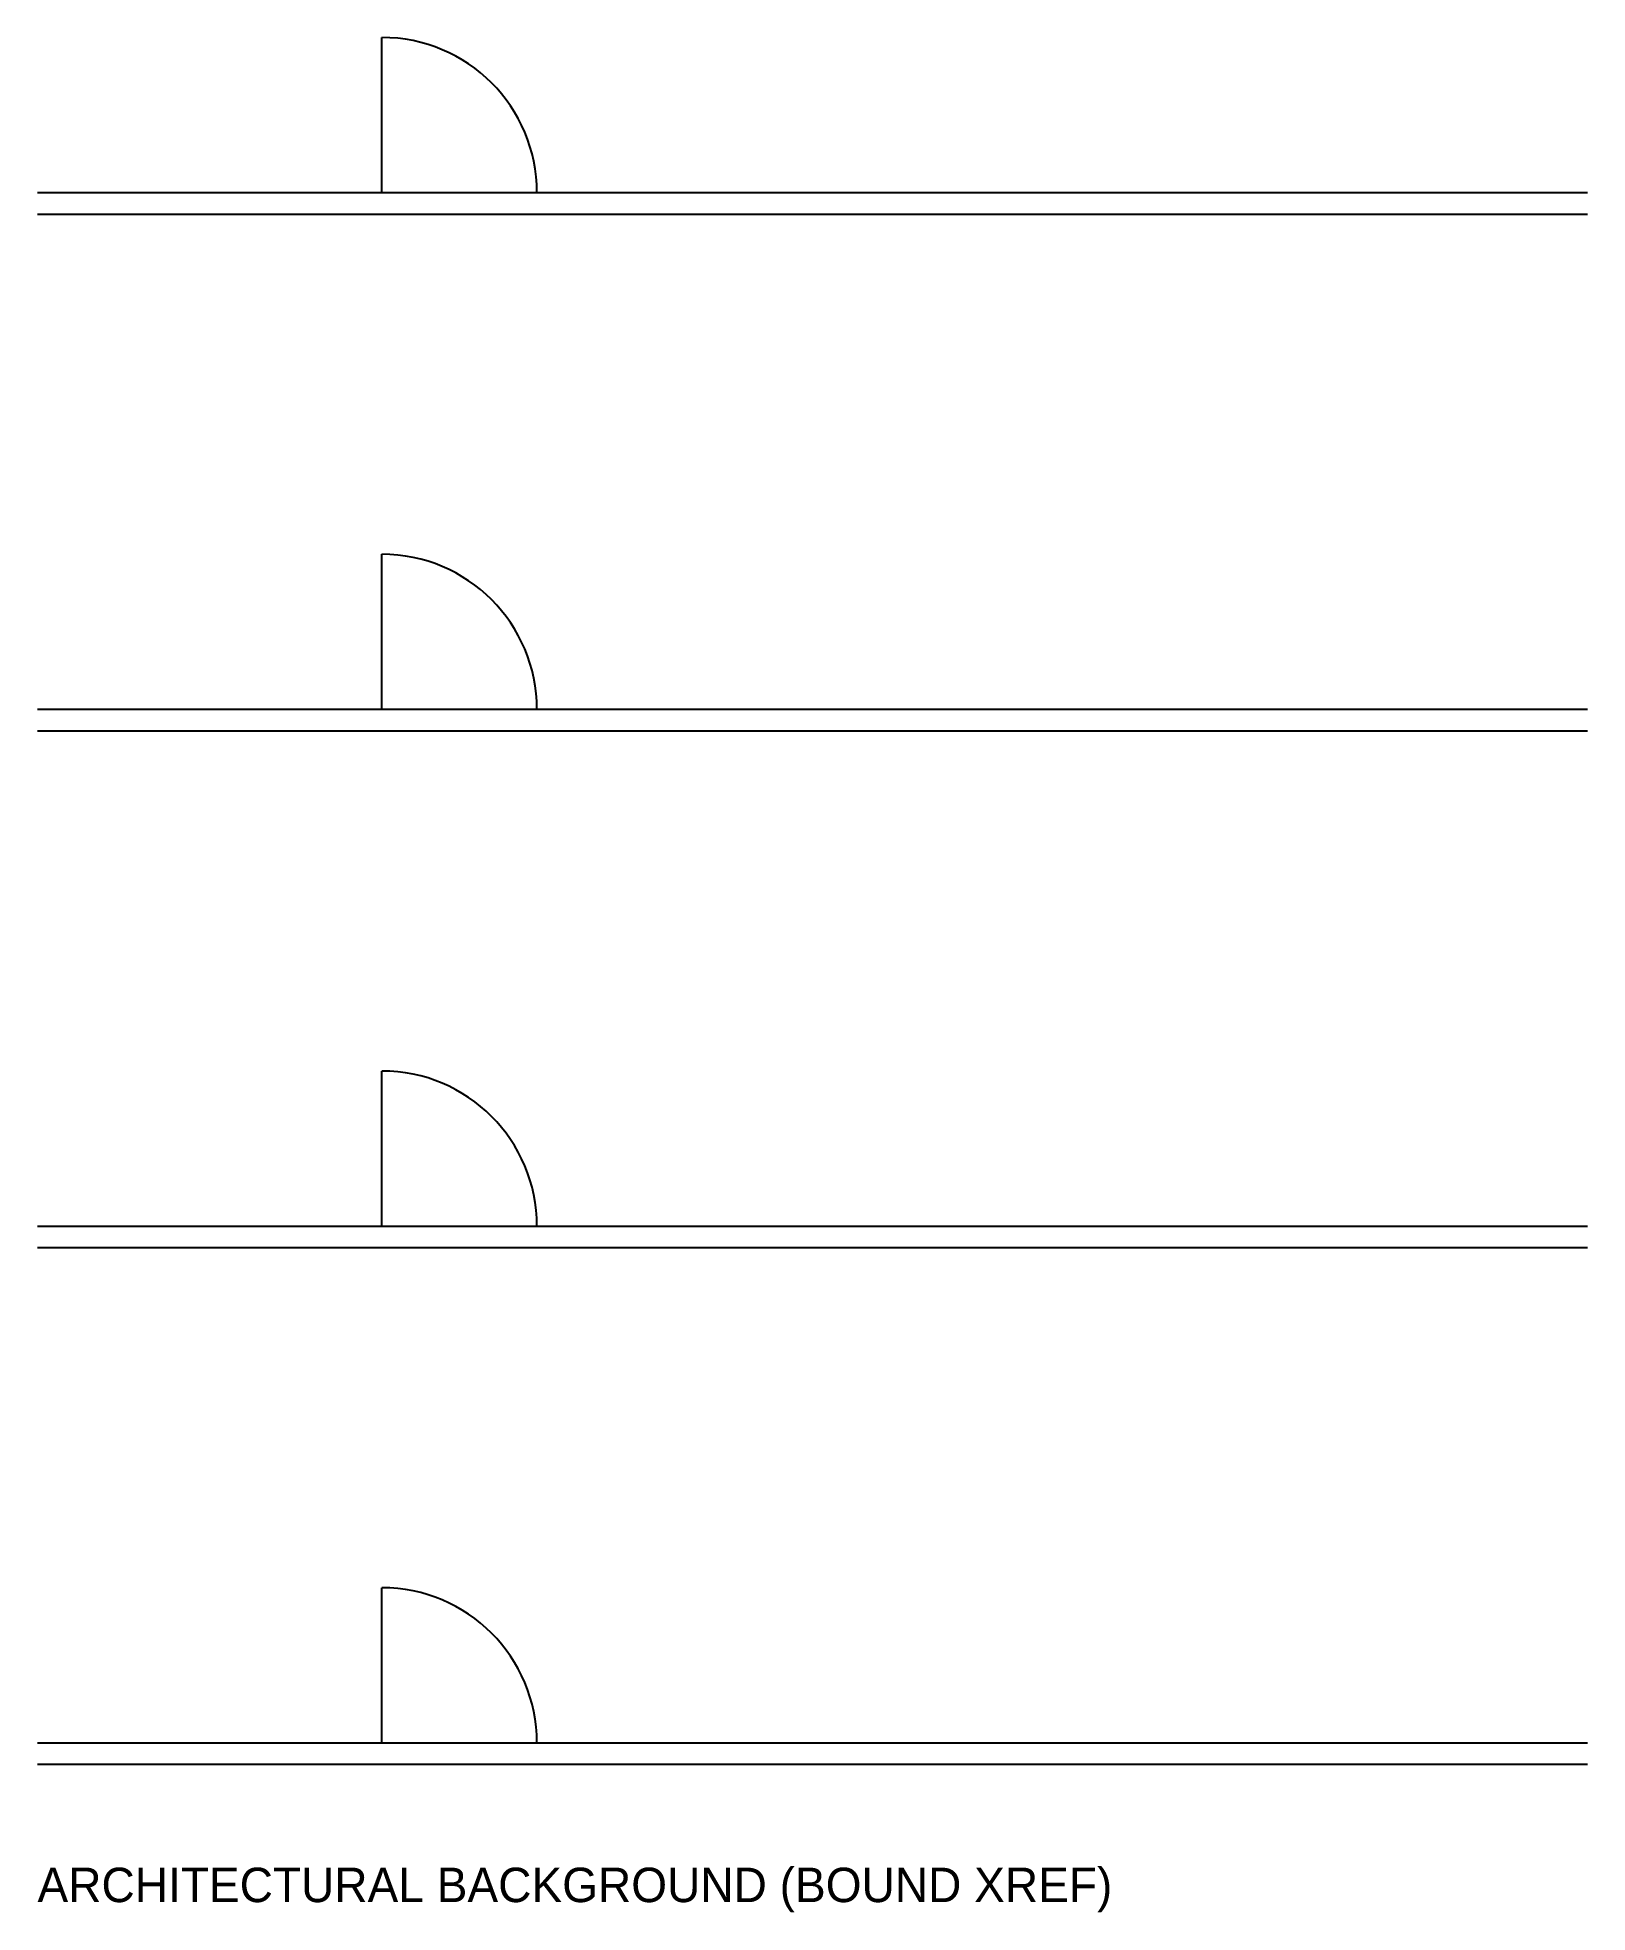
# Model space of a CAD drawing. Extents: x 0 to 9000, y -860 to 10025.
import ezdxf

# ---------------------------------------------------------------- set-up
doc = ezdxf.new("R2010")
doc.units = 0
for name, color, linetype in [('DOOR', 4, 'Continuous'), ('WALL', 8, 'Continuous'), ('WINDOW', 5, 'Continuous')]:
    doc.layers.add(name, color=color, linetype=linetype)

msp = doc.modelspace()

# ---------------------------------------------------------------- linework, layer by layer
at = {"layer": 'DOOR'}
for p, q in [((2000, 9125), (2000, 10025)), ((2000, 6125), (2000, 7025)), ((2000, 3125), (2000, 4025)), ((2000, 125), (2000, 1025))]:
    msp.add_line(p, q, dxfattribs=at)
for centre in [(2000, 9125), (2000, 6125), (2000, 3125), (2000, 125)]:
    msp.add_arc(centre, 900, 0, 90, dxfattribs=at)
at = {"layer": 'WALL'}
for p, q in [((0, 9125), (9000, 9125)), ((0, 9000), (9000, 9000)), ((0, 6125), (9000, 6125)), ((0, 6000), (9000, 6000)), ((0, 3125), (9000, 3125)), ((0, 3000), (9000, 3000)), ((0, 125), (9000, 125)), ((0, 0), (9000, 0))]:
    msp.add_line(p, q, dxfattribs=at)
at = {"layer": 'WINDOW'}
for p, q in [((5000, 9125), (6800, 9125)), ((5000, 9000), (6800, 9000)), ((5000, 6125), (6800, 6125)), ((5000, 6000), (6800, 6000)), ((5000, 3125), (6800, 3125)), ((5000, 3000), (6800, 3000)), ((5000, 125), (6800, 125)), ((5000, 0), (6800, 0))]:
    msp.add_line(p, q, dxfattribs=at)

# ---------------------------------------------------------------- texts
at = {"layer": 'WALL'}
msp.add_text('ARCHITECTURAL BACKGROUND (BOUND XREF)', height=200, dxfattribs=at).set_placement((0, -800))

doc.saveas('drawing.dxf')
